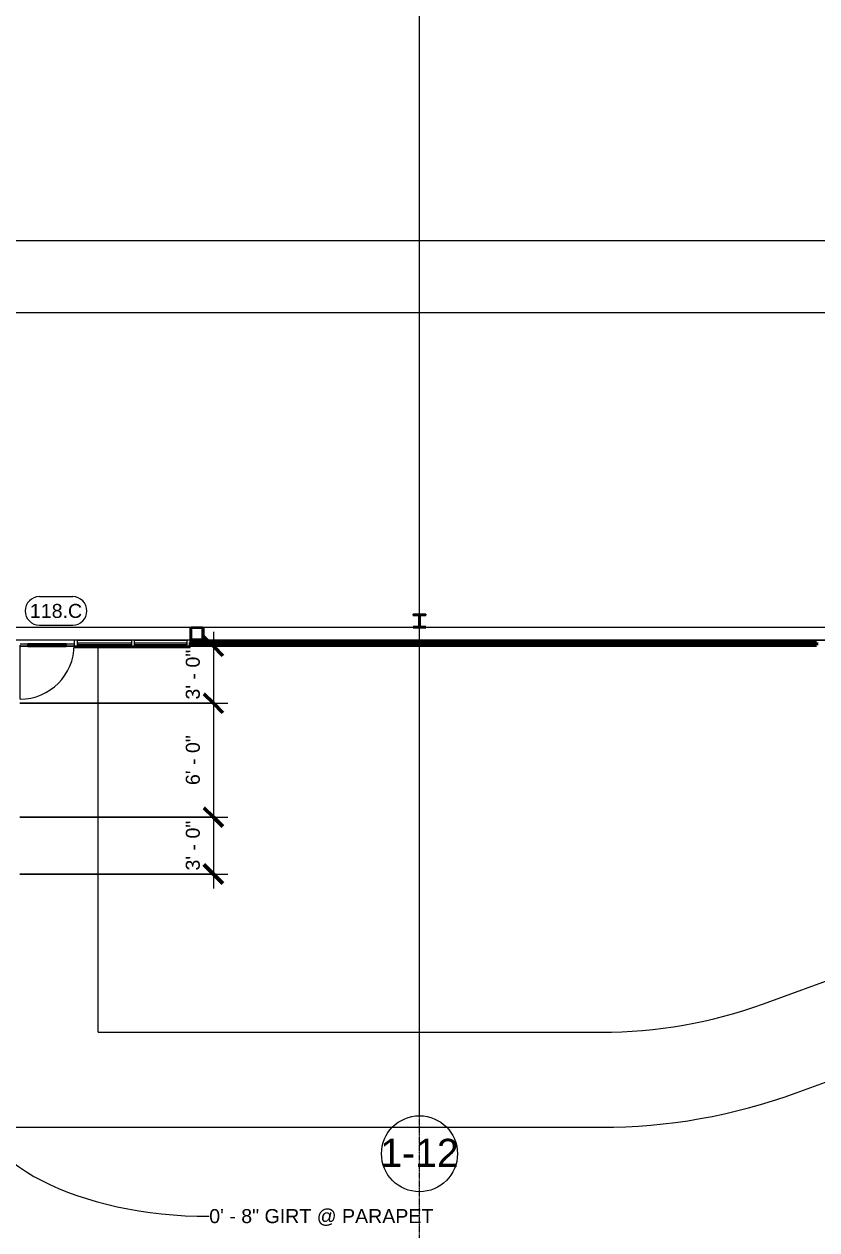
# Model space of a CAD drawing. Header units: inches. Extents: x 15537 to 31673, y -30778 to -16067.
# Drawn here: x 22836 to 23337, y -23168 to -22406 of the extents above; entities that cross this region are included whole.
import ezdxf

# ---------------------------------------------------------------- set-up
doc = ezdxf.new("R2010")
doc.units = ezdxf.units.IN
doc.header["$MEASUREMENT"] = 0
doc.linetypes.add('Grid Line 1_2_', pattern=[0.875, 0.5, -0.125, 0.125, -0.125])
for name, color, linetype, lineweight in [('A-ANNO-DIMS', 211, 'Continuous', 9), ('A-ANNO-DIMS-96', 211, 'Continuous', 9), ('A-DOOR', 31, 'Continuous', 13), ('A-DOOR-IDEN', 31, 'Continuous', 9), ('A-GLAZ-CURT', 52, 'Continuous', 9), ('A-GLAZ-CWMG', 51, 'Continuous', 9), ('A-WALL', 113, 'Continuous', 13), ('A-WALL-PATT', 111, 'Continuous', 50), ('Conc', 7, 'Continuous', 9), ('G-ANNO-SYMB', 111, 'Continuous', 9), ('S-BEAM', 12, 'Continuous', 9), ('S-COLS', 52, 'Continuous', 9), ('S-GRID', 1, 'Continuous', 9), ('S-GRID-IDEN', 1, 'Continuous', 9)]:
    doc.layers.add(name, color=color, linetype=linetype, lineweight=lineweight)
doc.styles.add('Arial', font='arial.ttf', dxfattribs={"height": 17.703593})
doc.styles.add('Arial_1', font='arial.ttf', dxfattribs={"height": 8.851796})
doc.dimstyles.new('Linear_-_3_32__Arial', dxfattribs={"dimscale": 12, "dimtxt": 9, "dimasz": 1, "dimexe": 0.75, "dimexo": 0.5, "dimgap": 0.5, "dimtad": 1, "dimrnd": 0.25, "dimzin": 1, "dimdsep": 46, "dimlunit": 4, "dimtxsty": 'Arial_1', "dimblk1": 'OBLIQUE', "dimblk2": 'OBLIQUE', "dimsah": 1, "dimcen": 0.09, "dimdle": 0.75, "dimazin": 0, "dimtfac": 1, "dimtdec": 4, "dimtix": 1, "dimtmove": 1, "dimatfit": 3, "dimfxl": 0, "dimtvp": 1, "dimfrac": 2, "dimtolj": 1, "dimtzin": 0, "dimarcsym": 0})
doc.dimstyles.new('Linear_-_3_32__Arial_1', dxfattribs={"dimscale": 12, "dimtxt": 9, "dimasz": 1, "dimexe": 0.75, "dimexo": 0.5, "dimgap": 0.5, "dimtad": 1, "dimrnd": 0.25, "dimzin": 1, "dimdsep": 46, "dimlunit": 4, "dimtxsty": 'Arial_1', "dimblk1": 'OBLIQUE', "dimblk2": 'OBLIQUE', "dimsah": 1, "dimcen": 0.09, "dimdle": 0.75, "dimazin": 0, "dimtfac": 1, "dimtdec": 4, "dimtix": 1, "dimtmove": 0, "dimatfit": 3, "dimfxl": 0, "dimtvp": 1, "dimfrac": 2, "dimtolj": 1, "dimtzin": 0, "dimarcsym": 0})

# ---------------------------------------------------------------- blocks, each defined once
blk = doc.blocks.new('W-Wide Flange-C_- Enlarged0')
at = {"layer": 'S-COLS'}
h = blk.add_hatch(dxfattribs=at)
h.set_pattern_fill('FP_1', color=256, style=0, pattern_type=2)
h.set_pattern_definition([(225, (23085.89, -22783.178), (9.503515, -9.503515), []), (225, (23085.89, -22797.578), (9.503515, -9.503515), [])])
h.paths.add_polyline_path([(-4, 4.13), (-4, 3.69), (-0.84, 3.69), (-0.35, 3.49), (-0.14, 3), (-0.14, -3), (-0.35, -3.49), (-0.84, -3.69), (-4, -3.69), (-4, -4.12), (4, -4.12), (4, -3.69), (0.84, -3.69), (0.35, -3.49), (0.14, -3), (0.14, 3), (0.35, 3.49), (0.84, 3.69), (4, 3.69), (4, 4.13)], flags=0)
at = {"layer": 'S-COLS', "lineweight": 30}
for p, q in [((4, 4.13), (-4, 4.13)), ((-4, 4.13), (-4, 3.69)), ((-4, 3.69), (-0.84, 3.69)), ((-0.14, 3), (-0.14, -3)), ((0.14, -3), (0.14, 3)), ((0.84, 3.69), (4, 3.69)), ((4, 3.69), (4, 4.13)), ((-0.84, -3.69), (-4, -3.69)), ((-4, -3.69), (-4, -4.12)), ((-4, -4.12), (4, -4.12)), ((4, -3.69), (0.84, -3.69)), ((4, -4.12), (4, -3.69))]:
    blk.add_line(p, q, dxfattribs=at)
for centre, start, end in [((-0.84, 3), 0, 90), ((0.84, 3), 90, 180), ((-0.84, -3), 270, 0), ((0.84, -3), 180, 270)]:
    blk.add_arc(centre, 0.691, start, end, dxfattribs=at)
blk = doc.blocks.new('Rectangular Mul_- Enlarged2')
at = {"layer": 'A-GLAZ-CWMG'}
for p, q in [((22944.89, -22796.91), (22944.89, -22796.55)), ((22944.89, -22796.55), (23333.21, -22796.55)), ((22944.89, -22798.48), (22944.89, -22796.91)), ((22944.89, -22796.91), (23333.21, -22796.91)), ((22944.89, -22798.55), (22944.89, -22798.48)), ((22944.89, -22798.68), (22944.89, -22798.55)), ((22944.89, -22798.55), (23333.21, -22798.55)), ((22944.89, -22798.68), (23333.21, -22798.68)), ((23333.21, -22796.55), (23333.21, -22796.91)), ((23333.21, -22796.91), (23333.21, -22798.48)), ((23333.21, -22798.48), (23333.21, -22798.55)), ((23333.21, -22798.55), (23333.21, -22798.68))]:
    blk.add_line(p, q, dxfattribs=at)
blk = doc.blocks.new('System Panel - _- Enlarged5')
at = {"layer": 'A-GLAZ-CURT', "lineweight": 13}
for p, q in [((16.53125, -0.25), (-16.53125, -0.25)), ((-16.53125, -0.25), (-16.53125, -1.25)), ((-16.53125, -1.25), (16.53125, -1.25)), ((16.53125, -1.25), (16.53125, -0.25))]:
    blk.add_line(p, q, dxfattribs=at)
at = {"layer": 'A-GLAZ-CURT'}
for p, q in [((-16.53125, -1.25), (-16.53125, -0.25)), ((16.53125, -0.25), (-16.53125, -0.25)), ((-16.53125, -1.25), (16.53125, -1.25)), ((16.53125, -0.25), (16.53125, -1.25))]:
    blk.add_line(p, q, dxfattribs=at)
blk = doc.blocks.new('System Panel - _- Enlarged1')
at = {"layer": 'A-GLAZ-CURT', "lineweight": 13}
for p, q in [((17.09375, -0.25), (-17.09375, -0.25)), ((-17.09375, -0.25), (-17.09375, -1.25)), ((-17.09375, -1.25), (17.09375, -1.25)), ((17.09375, -1.25), (17.09375, -0.25))]:
    blk.add_line(p, q, dxfattribs=at)
at = {"layer": 'A-GLAZ-CURT'}
for p, q in [((-17.09375, -1.25), (-17.09375, -0.25)), ((17.09375, -0.25), (-17.09375, -0.25)), ((-17.09375, -1.25), (17.09375, -1.25)), ((17.09375, -0.25), (17.09375, -1.25))]:
    blk.add_line(p, q, dxfattribs=at)
blk = doc.blocks.new('Door_Single_Sto_- Enlarged3')
at = {"layer": 'A-DOOR'}
for p, q in [((-17.09375, 0.75), (-12.09375, 0.75)), ((-17.09375, -34.1875), (-17.09375, 0)), ((-12.09375, 0.75), (-12.09375, -1)), ((12.09375, 0.75), (-12.09375, 0.75)), ((-12.09375, -0.5), (-12.09375, 0.25)), ((-12.09375, 0.25), (12.09375, 0.25)), ((12.09375, -1), (12.09375, 0.75)), ((12.09375, 0.75), (17.09375, 0.75)), ((12.09375, 0.25), (12.09375, -0.5)), ((-12.09375, -1), (-17.09375, -1)), ((12.09375, -0.5), (-12.09375, -0.5)), ((-12.09375, -1), (12.09375, -1)), ((17.09375, -1), (12.09375, -1))]:
    blk.add_line(p, q, dxfattribs=at)
blk.add_arc((-17.09375, 0), 34.1875, 270, 0, dxfattribs=at)
blk = doc.blocks.new('Rectangular Mul_- Enlarged35')
at = {"layer": 'A-GLAZ-CWMG'}
for p, q in [((22278.7, -22795.43), (22311.77, -22795.43)), ((22278.7, -22799.93), (22311.77, -22799.93))]:
    blk.add_line(p, q, dxfattribs=at)
blk = doc.blocks.new('Rectangular Mul_- Enlarged52')
at = {"layer": 'A-GLAZ-CWMG'}
for p, q in [((22869.77, -22795.43), (22903.95, -22795.43)), ((22869.77, -22799.93), (22903.95, -22799.93))]:
    blk.add_line(p, q, dxfattribs=at)
blk = doc.blocks.new('Rectangular Mul_- Enlarged37')
at = {"layer": 'A-GLAZ-CWMG', "lineweight": 20}
for p, q in [((0, 3), (-2, 3)), ((-2, 3), (-2, -1.5)), ((0, -1.5), (0, 3)), ((-2, -1.5), (0, -1.5))]:
    blk.add_line(p, q, dxfattribs=at)
blk = doc.blocks.new('Rectangular Mul_- Enlarged20')
at = {"layer": 'A-GLAZ-CWMG', "lineweight": 20}
for p, q in [((-1, 3), (1, 3)), ((-1, -1.5), (-1, 3)), ((1, 3), (1, -1.5)), ((1, -1.5), (-1, -1.5))]:
    blk.add_line(p, q, dxfattribs=at)
blk = doc.blocks.new('Girt_C - 8_D-12_- Enlarged6')
at = {"layer": 'S-BEAM'}
for p, q in [((23081.89, -22787.3), (22949.77, -22787.3)), ((22949.77, -22787.49), (22949.77, -22787.3)), ((22949.77, -22795.12), (22949.77, -22787.49)), ((23371.39, -22787.3), (23089.89, -22787.3)), ((22949.77, -22795.3), (22949.77, -22795.12)), ((22949.77, -22795.3), (23375.52, -22795.3))]:
    blk.add_line(p, q, dxfattribs=at)
blk = doc.blocks.new('Grid - Grid Hea_- Enlarged0')
at = {"layer": 'S-GRID-IDEN'}
blk.add_circle((0, 0), 0.25, dxfattribs=at)
blk = doc.blocks.new('DIMBLOCK16-Firs_- Enlarged0')
at = {"layer": 'A-ANNO-DIMS-96', "lineweight": 50}
for p, q in [((22799.39, -23082.26), (22805.39, -23076.26)), ((22807.39, -23082.26), (22813.39, -23076.26)), ((22799.39, -23082.26), (22793.39, -23088.26)), ((22807.39, -23082.26), (22801.39, -23088.26))]:
    blk.add_line(p, q, dxfattribs=at)
at = {"layer": 'A-ANNO-DIMS-96'}
for p, q in [((22799.39, -23079.78), (22799.39, -23091.26)), ((22799.39, -23082.26), (22799.39, -23079.78)), ((22799.39, -23082.26), (22816.39, -23082.26)), ((22807.39, -23079.78), (22807.39, -23091.26)), ((22807.39, -23082.26), (22807.39, -23079.78))]:
    blk.add_line(p, q, dxfattribs=at)
blk.add_ellipse((22953.08, -23082.26), major_axis=(149.69, 0), ratio=0.514723, start_param=3.141593, end_param=4.712389, dxfattribs=at)
at = {"layer": 'A-ANNO-DIMS-96', "color": 0, "insert": (22953.08, -23154.75), "char_height": 8.8518, "width": 168.9785, "attachment_point": 1, "line_spacing_factor": 0.938532, "style": 'Arial_1'}
blk.add_mtext('0\' - 8" GIRT @ PARAPET', dxfattribs=at)
blk = doc.blocks.new('_Oblique')
at = {"color": 0, "linetype": 'ByBlock', "lineweight": -2}
blk.add_line((-0.5, -0.5), (0.5, 0.5), dxfattribs=at)
blk = doc.blocks.new('DIMBLOCK70-Firs_- Enlarged0')
at = {"layer": 'A-ANNO-DIMS-96', "lineweight": 50}
for p, q in [((22955.74, -22799.18), (22949.74, -22793.18)), ((22955.74, -22799.18), (22961.74, -22805.18)), ((22955.74, -22835.18), (22949.74, -22829.18)), ((22955.74, -22835.18), (22961.74, -22841.18))]:
    blk.add_line(p, q, dxfattribs=at)
at = {"layer": 'A-ANNO-DIMS-96'}
for p, q in [((22955.74, -22790.18), (22955.74, -22835.18)), ((22833.52, -22799.18), (22964.74, -22799.18)), ((22955.74, -22799.18), (22833.52, -22799.18)), ((22833.52, -22835.18), (22964.74, -22835.18)), ((22955.74, -22835.18), (22833.52, -22835.18))]:
    blk.add_line(p, q, dxfattribs=at)
at = {"layer": 'A-ANNO-DIMS-96', "color": 0, "insert": (22938.26, -22832.9), "char_height": 8.852, "width": 37.7169, "attachment_point": 1, "rotation": 90, "line_spacing_factor": 0.938532, "style": 'Arial_1'}
blk.add_mtext('3\' - 0"', dxfattribs=at)
blk = doc.blocks.new('DIMBLOCK71-Firs_- Enlarged0')
at = {"layer": 'A-ANNO-DIMS-96', "lineweight": 50}
for p, q in [((22955.74, -22835.18), (22949.74, -22829.18)), ((22955.74, -22835.18), (22961.74, -22841.18)), ((22955.74, -22907.18), (22949.74, -22901.18)), ((22955.74, -22907.18), (22961.74, -22913.18))]:
    blk.add_line(p, q, dxfattribs=at)
at = {"layer": 'A-ANNO-DIMS-96'}
for p, q in [((22833.52, -22835.18), (22964.74, -22835.18)), ((22955.74, -22835.18), (22833.52, -22835.18)), ((22955.74, -22835.18), (22955.74, -22907.18)), ((22833.52, -22907.18), (22964.74, -22907.18)), ((22955.74, -22907.18), (22833.52, -22907.18))]:
    blk.add_line(p, q, dxfattribs=at)
at = {"layer": 'A-ANNO-DIMS-96', "color": 0, "insert": (22938.26, -22886.9), "char_height": 8.852, "width": 37.7169, "attachment_point": 1, "rotation": 90, "line_spacing_factor": 0.938532, "style": 'Arial_1'}
blk.add_mtext('6\' - 0"', dxfattribs=at)
blk = doc.blocks.new('DIMBLOCK72-Firs_- Enlarged0')
at = {"layer": 'A-ANNO-DIMS-96', "lineweight": 50}
for p, q in [((22955.74, -22907.18), (22949.74, -22901.18)), ((22955.74, -22907.18), (22961.74, -22913.18)), ((22955.74, -22943.18), (22949.74, -22937.18)), ((22955.74, -22943.18), (22961.74, -22949.18))]:
    blk.add_line(p, q, dxfattribs=at)
at = {"layer": 'A-ANNO-DIMS-96'}
for p, q in [((22833.52, -22907.18), (22964.74, -22907.18)), ((22955.74, -22907.18), (22833.52, -22907.18)), ((22955.74, -22907.18), (22955.74, -22952.18)), ((22833.52, -22943.18), (22964.74, -22943.18)), ((22955.74, -22943.18), (22833.52, -22943.18))]:
    blk.add_line(p, q, dxfattribs=at)
at = {"layer": 'A-ANNO-DIMS-96', "color": 0, "insert": (22938.26, -22940.9), "char_height": 8.852, "width": 37.7169, "attachment_point": 1, "rotation": 90, "line_spacing_factor": 0.938532, "style": 'Arial_1'}
blk.add_mtext('3\' - 0"', dxfattribs=at)
blk = doc.blocks.new('Door Tag - Door_- Enlarged0')
at = {"layer": 'A-DOOR-IDEN'}
for p, q in [((-0.109375, 0.09375), (0.109375, 0.09375)), ((-0.109375, -0.09375), (0.109375, -0.09375))]:
    blk.add_line(p, q, dxfattribs=at)
for centre, start, end in [((-0.109375, 0), 90, 270), ((0.109375, 0), 270, 90)]:
    blk.add_arc(centre, 0.09375, start, end, dxfattribs=at)

msp = doc.modelspace()

# ---------------------------------------------------------------- hatches: boundary and pattern name
at = {"layer": 'A-WALL-PATT', "lineweight": 9}
msp.add_hatch(color=256, dxfattribs=at).paths.add_polyline_path([(22941.328, -22798.48), (23336.765, -22798.48), (23336.765, -22796.906), (22941.328, -22796.906)], flags=0)
at = {"layer": 'S-COLS'}
h = msp.add_hatch(dxfattribs=at)
h.set_pattern_fill('FP_11', color=256, style=0, pattern_type=2)
h.set_pattern_definition([(45, (0, 0), (-9.503515, 9.503515), []), (45, (0, 14.4), (-9.503515, 9.503515), [])])
h.paths.add_polyline_path([(22948.567, -22795.303), (22949.061, -22795.098), (22949.265, -22794.605), (22949.265, -22788.001), (22949.061, -22787.507), (22948.567, -22787.303), (22941.963, -22787.303), (22941.47, -22787.507), (22941.265, -22788.001), (22941.265, -22794.605), (22941.47, -22795.098), (22941.963, -22795.303)], flags=0)
h.paths.add_polyline_path([(22948.567, -22794.954), (22941.963, -22794.954), (22941.716, -22794.852), (22941.614, -22794.605), (22941.614, -22788.001), (22941.716, -22787.754), (22941.963, -22787.652), (22948.567, -22787.652), (22948.814, -22787.754), (22948.916, -22788.001), (22948.916, -22794.605), (22948.814, -22794.852)], flags=0)

# ---------------------------------------------------------------- linework, layer by layer
at = {"layer": 'A-WALL', "lineweight": 50}
for p, q in [((23336.765, -22796.906), (22941.328, -22796.906)), ((22941.328, -22796.906), (22941.328, -22798.48)), ((22941.328, -22798.48), (23336.765, -22798.48)), ((23336.765, -22798.48), (23336.765, -22796.906))]:
    msp.add_line(p, q, dxfattribs=at)
at = {"layer": 'Conc'}
for p, q in [((22883.015, -23043.086), (22883.015, -22799.928)), ((23303.214, -23024.993), (23607.324, -22914.306)), ((23323.735, -23081.375), (23627.846, -22970.688)), ((22883.015, -23043.086), (23200.608, -23043.086)), ((22031.235, -23103.086), (23200.608, -23103.086))]:
    msp.add_line(p, q, dxfattribs=at)
for radius in [300, 360]:
    msp.add_arc((23200.608, -22743.086), radius, 270, 290, dxfattribs=at)
at = {"layer": 'G-ANNO-SYMB'}
msp.add_line((26309.888, -22588.63), (21993.661, -22588.63), dxfattribs=at)
at = {"layer": 'S-COLS', "lineweight": 30}
for p, q in [((22941.265, -22788.001), (22941.265, -22794.605)), ((22941.614, -22794.605), (22941.614, -22788.001)), ((22948.567, -22787.303), (22941.963, -22787.303)), ((22941.963, -22787.652), (22948.567, -22787.652)), ((22948.916, -22788.001), (22948.916, -22794.605)), ((22949.265, -22794.605), (22949.265, -22788.001)), ((22948.567, -22794.954), (22941.963, -22794.954)), ((22941.963, -22795.303), (22948.567, -22795.303))]:
    msp.add_line(p, q, dxfattribs=at)
for centre, radius, start, end in [((22941.963, -22788.001), 0.698, 90, 180), ((22941.963, -22788.001), 0.349, 90, 180), ((22948.567, -22788.001), 0.698, 0, 90), ((22948.567, -22788.001), 0.349, 0, 90), ((22941.963, -22794.605), 0.698, 180, 270), ((22941.963, -22794.605), 0.349, 180, 270), ((22948.567, -22794.605), 0.698, 270, 0), ((22948.567, -22794.605), 0.349, 270, 0)]:
    msp.add_arc(centre, radius, start, end, dxfattribs=at)
at = {"layer": 'S-GRID', "linetype": 'Grid Line 1_2_'}
for p, q in [((23085.89, -23095.8), (23085.89, -20550.053)), ((23085.89, -23413.241), (23085.89, -20902.428)), ((26427.342, -22543.053), (21471.359, -22543.053)), ((26719.064, -22543.053), (21790.207, -22543.053)), ((26427.342, -22787.303), (21471.359, -22787.303)), ((26719.064, -22787.303), (21790.207, -22787.303)), ((26379.342, -22795.303), (21519.359, -22795.303)), ((26671.064, -22795.303), (21852.863, -22795.303))]:
    msp.add_line(p, q, dxfattribs=at)

# ---------------------------------------------------------------- block references
at = {"layer": 'A-DOOR'}
msp.add_blockref('Door_Single_Sto_- Enlarged3', (22850.671, -22798.428), dxfattribs=at)
at = {"layer": 'A-DOOR-IDEN', "xscale": 95.99999999999994, "yscale": 95.99999999999994, "zscale": 95.99999999999994}
msp.add_blockref('Door Tag - Door_- Enlarged0', (22856.315, -22776.88), dxfattribs=at)
at = {"layer": 'A-GLAZ-CURT', "rotation": 180}
for name, p in [('System Panel - _- Enlarged1', (22886.859, -22798.428)), ('System Panel - _- Enlarged5', (22922.484, -22798.428))]:
    msp.add_blockref(name, p, dxfattribs=at)
at = {"layer": 'A-GLAZ-CWMG', "extrusion": (0, 0, -1)}
for p in [(-22868.765, -22798.428), (-22904.953, -22798.428)]:
    msp.add_blockref('Rectangular Mul_- Enlarged20', p, dxfattribs=at)
at = {"layer": 'A-GLAZ-CWMG'}
for name, p in [('Rectangular Mul_- Enlarged52', (0, 0)), ('Rectangular Mul_- Enlarged35', (627.25, 0)), ('Rectangular Mul_- Enlarged37', (22941.015, -22798.428)), ('Rectangular Mul_- Enlarged2', (0, 0))]:
    msp.add_blockref(name, p, dxfattribs=at)
at = {"layer": 'S-BEAM'}
msp.add_blockref('Girt_C - 8_D-12_- Enlarged6', (0, 0), dxfattribs=at)
at = {"layer": 'S-COLS', "rotation": 180}
msp.add_blockref('W-Wide Flange-C_- Enlarged0', (23085.89, -22783.178), dxfattribs=at)
at = {"layer": 'S-GRID-IDEN', "xscale": 95.99999999999994, "yscale": 95.99999999999994, "zscale": 95.99999999999994}
msp.add_blockref('Grid - Grid Hea_- Enlarged0', (23085.89, -23119.8), dxfattribs=at)

# ---------------------------------------------------------------- texts
at = {"layer": 'A-DOOR-IDEN', "insert": (22856.273, -22772.475), "char_height": 8.8518, "width": 39.312, "attachment_point": 2, "line_spacing_factor": 0.938532, "style": 'Arial_1'}
msp.add_mtext('118.C', dxfattribs=at)
at = {"layer": 'S-GRID-IDEN', "insert": (23085.886, -23110.363), "char_height": 17.7036, "width": 58.968, "attachment_point": 2, "line_spacing_factor": 0.938532, "style": 'Arial'}
msp.add_mtext('1-12', dxfattribs=at)

# ---------------------------------------------------------------- dimensions: what is measured, and where the dimension line sits
at = {"layer": 'A-ANNO-DIMS'}
for base, p1, p2, override, picture, middle in [((22955.739, -22835.184), (22827.515, -22799.184), (22827.515, -22835.184), {"dimpost": '<>', "dimfxl": 36}, 'DIMBLOCK70-Firs_- Enlarged0', (22945.217, -22817.184)), ((22955.739, -22907.184), (22827.515, -22835.184), (22827.515, -22907.184), {"dimpost": '<>', "dimfxl": 72}, 'DIMBLOCK71-Firs_- Enlarged0', (22945.22, -22871.184)), ((22955.739, -22943.184), (22827.515, -22907.184), (22827.515, -22943.184), {"dimpost": '<>', "dimfxl": 36}, 'DIMBLOCK72-Firs_- Enlarged0', (22945.217, -22925.184))]:
    dim = msp.add_linear_dim(base=base, p1=p1, p2=p2, angle=90, dimstyle='Linear_-_3_32__Arial_1', override=override, dxfattribs=at)
    dim.commit()
    dim.dimension.update_dxf_attribs({"geometry": picture, "text_midpoint": middle})
dim = msp.add_linear_dim(base=(22807.39, -23082.264), p1=(22799.39, -23073.779), p2=(22807.39, -23073.779), dimstyle='Linear_-_3_32__Arial', override={"dimpost": '<>GIRT @ PARAPET', "dimfxl": 8}, dxfattribs=at)
dim.commit()
dim.dimension.update_dxf_attribs({"geometry": 'DIMBLOCK16-Firs_- Enlarged0', "text_midpoint": (23037.568, -23160.654), "dimtype": 160})

doc.saveas('drawing.dxf')
